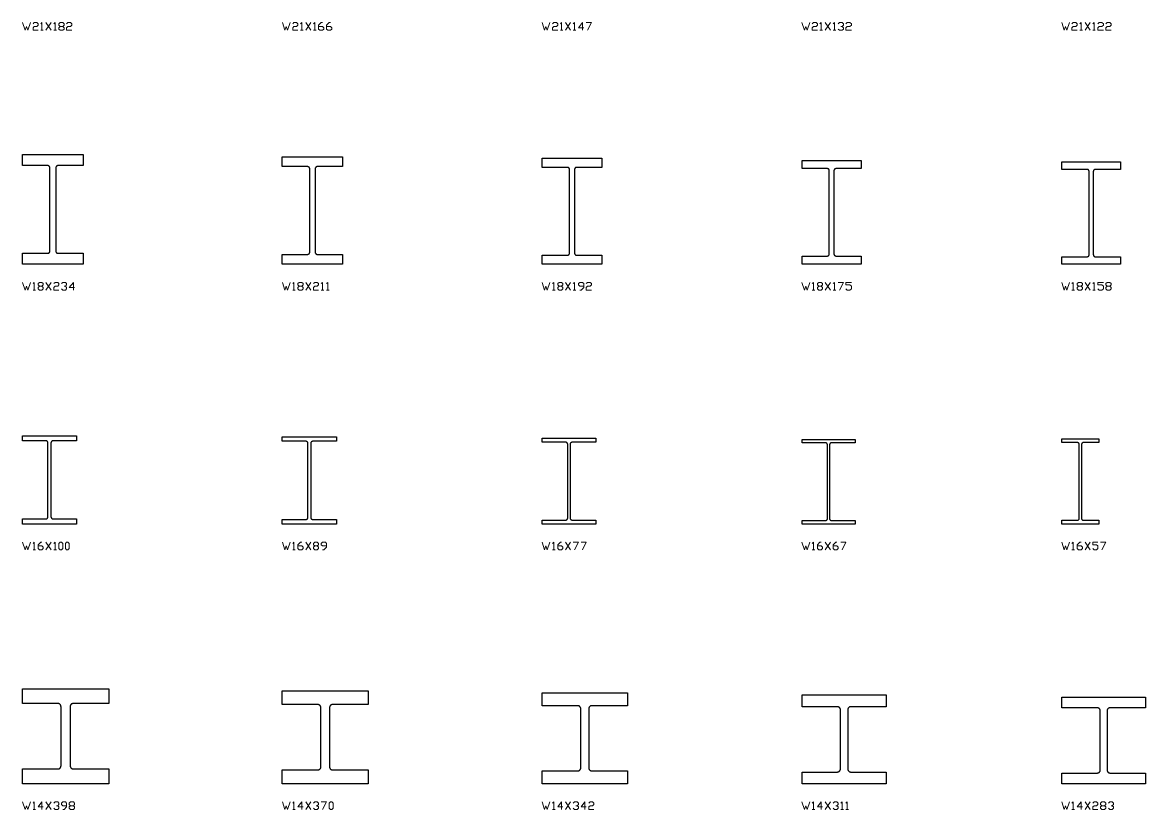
# Model space of a CAD drawing. Header units: inches. Extents: x 0 to 967, y -705 to 45.
# Drawn here: x 500 to 716.1, y -455 to -303.5 of the extents above; entities that cross this region are included whole.
import ezdxf

# ---------------------------------------------------------------- set-up
doc = ezdxf.new("R2010")
doc.units = ezdxf.units.IN
doc.header["$MEASUREMENT"] = 0
doc.layers.add('AISC_STEEL', color=7, linetype='Continuous')

msp = doc.modelspace()

# ---------------------------------------------------------------- linework, layer by layer
at = {"color": 3, "lineweight": 0}
for p, q in [((504.52, -304.95), (505.5, -303.45)), ((504.52, -303.45), (505.5, -304.95)), ((507.26, -304.23), (507.78, -304.23)), ((554.51, -304.95), (555.49, -303.45)), ((554.51, -303.45), (555.49, -304.95)), ((604.49, -304.95), (605.48, -303.45)), ((604.49, -303.45), (605.48, -304.95)), ((654.48, -304.95), (655.46, -303.45)), ((654.48, -303.45), (655.46, -304.95)), ((704.47, -304.95), (705.45, -303.45)), ((704.47, -303.45), (705.45, -304.95)), ((503.54, -304.95), (504.01, -304.95)), ((506.02, -304.95), (506.54, -304.95)), ((553.53, -304.95), (553.99, -304.95)), ((556.01, -304.95), (556.52, -304.95)), ((603.51, -304.95), (603.98, -304.95)), ((605.99, -304.95), (606.51, -304.95)), ((653.45, -304.95), (653.96, -304.95)), ((655.98, -304.95), (656.49, -304.95)), ((703.43, -304.95), (703.95, -304.95)), ((705.96, -304.95), (706.43, -304.95)), ((503.28, -354.22), (503.75, -354.22)), ((504.52, -354.99), (505.5, -353.49)), ((504.52, -353.49), (505.5, -354.99)), ((553.27, -354.22), (553.73, -354.22)), ((554.51, -354.99), (555.49, -353.49)), ((554.51, -353.49), (555.49, -354.99)), ((603.25, -354.22), (603.72, -354.22)), ((604.49, -354.99), (605.48, -353.49)), ((604.49, -353.49), (605.48, -354.99)), ((653.24, -354.22), (653.71, -354.22)), ((654.48, -354.99), (655.46, -353.49)), ((654.48, -353.49), (655.46, -354.99)), ((703.23, -354.22), (703.69, -354.22)), ((704.47, -354.99), (705.45, -353.49)), ((704.47, -353.49), (705.45, -354.99)), ((708.7, -354.22), (709.22, -354.22)), ((502.04, -354.99), (502.51, -354.99)), ((552.03, -354.99), (552.49, -354.99)), ((557.5, -354.99), (558.02, -354.99)), ((558.48, -354.99), (559, -354.99)), ((601.96, -354.99), (602.48, -354.99)), ((605.99, -354.99), (606.51, -354.99)), ((651.95, -354.99), (652.47, -354.99)), ((655.98, -354.99), (656.49, -354.99)), ((701.94, -354.99), (702.45, -354.99)), ((705.96, -354.99), (706.43, -354.99)), ((504.52, -404.98), (505.5, -403.48)), ((504.52, -403.48), (505.5, -404.98)), ((554.51, -404.98), (555.49, -403.48)), ((554.51, -403.48), (555.49, -404.98)), ((604.49, -404.98), (605.48, -403.48)), ((604.49, -403.48), (605.48, -404.98)), ((654.48, -404.98), (655.46, -403.48)), ((654.48, -403.48), (655.46, -404.98)), ((704.47, -404.98), (705.45, -403.48)), ((704.47, -403.48), (705.45, -404.98)), ((502.04, -404.98), (502.51, -404.98)), ((506.02, -404.98), (506.54, -404.98)), ((552.03, -404.98), (552.49, -404.98)), ((556.26, -404.2), (556.73, -404.2)), ((601.96, -404.98), (602.48, -404.98)), ((651.95, -404.98), (652.47, -404.98)), ((701.94, -404.98), (702.45, -404.98)), ((504.52, -454.96), (505.5, -453.46)), ((504.52, -453.46), (505.5, -454.96)), ((554.51, -454.96), (555.49, -453.46)), ((554.51, -453.46), (555.49, -454.96)), ((604.49, -454.96), (605.48, -453.46)), ((604.49, -453.46), (605.48, -454.96)), ((654.48, -454.96), (655.46, -453.46)), ((654.48, -453.46), (655.46, -454.96)), ((704.47, -454.96), (705.45, -453.46)), ((704.47, -453.46), (705.45, -454.96)), ((502.04, -454.96), (502.51, -454.96)), ((509.27, -454.24), (509.79, -454.24)), ((552.03, -454.96), (552.49, -454.96)), ((601.96, -454.96), (602.48, -454.96)), ((651.95, -454.96), (652.47, -454.96)), ((657.48, -454.96), (657.99, -454.96)), ((658.46, -454.96), (658.97, -454.96)), ((701.94, -454.96), (702.45, -454.96)), ((707.72, -454.24), (708.18, -454.24))]:
    msp.add_line(p, q, dxfattribs=at)
for points in [[(500.03, -303.45), (500.55, -304.95), (500.75, -304.23), (501.01, -304.95), (501.53, -303.45)], [(502.04, -303.71), (502.25, -303.45), (502.77, -303.45), (503.02, -303.71), (503.02, -303.97), (502.77, -304.23), (502.25, -304.23), (502.04, -304.49), (502.04, -304.95), (503.02, -304.95)], [(503.54, -303.71), (503.75, -303.45), (503.75, -304.95)], [(506.02, -303.71), (506.28, -303.45), (506.28, -304.95)], [(508.5, -303.71), (508.76, -303.45), (509.27, -303.45), (509.53, -303.71), (509.53, -303.97), (509.27, -304.23), (508.76, -304.23), (508.5, -304.49), (508.5, -304.95), (509.53, -304.95)], [(550.02, -303.45), (550.48, -304.95), (550.74, -304.23), (551, -304.95), (551.51, -303.45)], [(552.03, -303.71), (552.24, -303.45), (552.75, -303.45), (553.01, -303.71), (553.01, -303.97), (552.75, -304.23), (552.24, -304.23), (552.03, -304.49), (552.03, -304.95), (553.01, -304.95)], [(553.53, -303.71), (553.73, -303.45), (553.73, -304.95)], [(556.01, -303.71), (556.26, -303.45), (556.26, -304.95)], [(556.99, -304.23), (557.76, -304.23), (558.02, -304.49), (558.02, -304.75), (557.76, -304.95), (557.24, -304.95), (556.99, -304.75), (556.99, -303.97), (557.5, -303.45), (557.76, -303.45)], [(558.48, -304.23), (559.26, -304.23), (559.52, -304.49), (559.52, -304.75), (559.26, -304.95), (558.74, -304.95), (558.48, -304.75), (558.48, -303.97), (559, -303.45), (559.26, -303.45)], [(600, -303.45), (600.47, -304.95), (600.72, -304.23), (600.98, -304.95), (601.5, -303.45)], [(601.96, -303.71), (602.22, -303.45), (602.74, -303.45), (603, -303.71), (603, -303.97), (602.74, -304.23), (602.22, -304.23), (601.96, -304.49), (601.96, -304.95), (603, -304.95)], [(603.51, -303.71), (603.72, -303.45), (603.72, -304.95)], [(605.99, -303.71), (606.25, -303.45), (606.25, -304.95)], [(608.01, -304.49), (606.97, -304.49), (607.75, -303.45), (607.75, -304.95)], [(608.47, -303.45), (609.5, -303.45), (608.73, -304.95)], [(649.99, -303.45), (650.45, -304.95), (650.71, -304.23), (650.97, -304.95), (651.49, -303.45)], [(651.95, -303.71), (652.21, -303.45), (652.72, -303.45), (652.98, -303.71), (652.98, -303.97), (652.72, -304.23), (652.21, -304.23), (651.95, -304.49), (651.95, -304.95), (652.98, -304.95)], [(653.45, -303.71), (653.71, -303.45), (653.71, -304.95)], [(655.98, -303.71), (656.24, -303.45), (656.24, -304.95)], [(656.96, -303.71), (657.22, -303.45), (657.73, -303.45), (657.99, -303.71), (657.99, -303.97), (657.73, -304.23)], [(657.48, -304.23), (657.73, -304.23), (657.99, -304.49), (657.99, -304.75), (657.73, -304.95), (657.22, -304.95), (656.96, -304.75)], [(658.46, -303.71), (658.71, -303.45), (659.23, -303.45), (659.49, -303.71), (659.49, -303.97), (659.23, -304.23), (658.71, -304.23), (658.46, -304.49), (658.46, -304.95), (659.49, -304.95)], [(699.97, -303.45), (700.44, -304.95), (700.7, -304.23), (700.95, -304.95), (701.47, -303.45)], [(701.94, -303.71), (702.19, -303.45), (702.71, -303.45), (702.97, -303.71), (702.97, -303.97), (702.71, -304.23), (702.19, -304.23), (701.94, -304.49), (701.94, -304.95), (702.97, -304.95)], [(703.43, -303.71), (703.69, -303.45), (703.69, -304.95)], [(705.96, -303.71), (706.22, -303.45), (706.22, -304.95)], [(706.94, -303.71), (707.2, -303.45), (707.72, -303.45), (707.98, -303.71), (707.98, -303.97), (707.72, -304.23), (707.2, -304.23), (706.94, -304.49), (706.94, -304.95), (707.98, -304.95)], [(708.44, -303.71), (708.7, -303.45), (709.22, -303.45), (709.48, -303.71), (709.48, -303.97), (709.22, -304.23), (708.7, -304.23), (708.44, -304.49), (708.44, -304.95), (709.48, -304.95)], [(500.03, -353.49), (500.55, -354.99), (500.75, -354.22), (501.01, -354.99), (501.53, -353.49)], [(502.04, -353.7), (502.25, -353.49), (502.25, -354.99)], [(506.02, -353.7), (506.28, -353.49), (506.79, -353.49), (507, -353.7), (507, -353.96), (506.79, -354.22), (506.28, -354.22), (506.02, -354.47), (506.02, -354.99), (507, -354.99)], [(507.52, -353.7), (507.78, -353.49), (508.29, -353.49), (508.5, -353.7), (508.5, -353.96), (508.29, -354.22)], [(508.03, -354.22), (508.29, -354.22), (508.5, -354.47), (508.5, -354.73), (508.29, -354.99), (507.78, -354.99), (507.52, -354.73)], [(510, -354.47), (509.01, -354.47), (509.79, -353.49), (509.79, -354.99)], [(550.02, -353.49), (550.48, -354.99), (550.74, -354.22), (551, -354.99), (551.51, -353.49)], [(552.03, -353.7), (552.24, -353.49), (552.24, -354.99)], [(556.01, -353.7), (556.26, -353.49), (556.73, -353.49), (556.99, -353.7), (556.99, -353.96), (556.73, -354.22), (556.26, -354.22), (556.01, -354.47), (556.01, -354.99), (556.99, -354.99)], [(557.5, -353.7), (557.76, -353.49), (557.76, -354.99)], [(558.48, -353.7), (558.74, -353.49), (558.74, -354.99)], [(600, -353.49), (600.47, -354.99), (600.72, -354.22), (600.98, -354.99), (601.5, -353.49)], [(601.96, -353.7), (602.22, -353.49), (602.22, -354.99)], [(605.99, -353.7), (606.25, -353.49), (606.25, -354.99)], [(607.23, -354.99), (607.49, -354.99), (608.01, -354.47), (608.01, -353.7), (607.75, -353.49), (607.23, -353.49), (606.97, -353.7), (606.97, -353.96), (607.23, -354.22), (608.01, -354.22)], [(608.47, -353.7), (608.73, -353.49), (609.24, -353.49), (609.5, -353.7), (609.5, -353.96), (609.24, -354.22), (608.73, -354.22), (608.47, -354.47), (608.47, -354.99), (609.5, -354.99)], [(649.99, -353.49), (650.45, -354.99), (650.71, -354.22), (650.97, -354.99), (651.49, -353.49)], [(651.95, -353.7), (652.21, -353.49), (652.21, -354.99)], [(655.98, -353.7), (656.24, -353.49), (656.24, -354.99)], [(656.96, -353.49), (657.99, -353.49), (657.22, -354.99)], [(658.46, -354.73), (658.71, -354.99), (659.23, -354.99), (659.49, -354.73), (659.49, -354.22), (659.23, -353.96), (658.46, -353.96), (658.46, -353.49), (659.49, -353.49)], [(699.97, -353.49), (700.44, -354.99), (700.7, -354.22), (700.95, -354.99), (701.47, -353.49)], [(701.94, -353.7), (702.19, -353.49), (702.19, -354.99)], [(705.96, -353.7), (706.22, -353.49), (706.22, -354.99)], [(706.94, -354.73), (707.2, -354.99), (707.72, -354.99), (707.98, -354.73), (707.98, -354.22), (707.72, -353.96), (706.94, -353.96), (706.94, -353.49), (707.98, -353.49)], [(500.03, -403.48), (500.55, -404.98), (500.75, -404.2), (501.01, -404.98), (501.53, -403.48)], [(502.04, -403.74), (502.25, -403.48), (502.25, -404.98)], [(503.02, -404.2), (503.75, -404.2), (504.01, -404.46), (504.01, -404.72), (503.75, -404.98), (503.28, -404.98), (503.02, -404.72), (503.02, -403.99), (503.54, -403.48), (503.75, -403.48)], [(506.02, -403.74), (506.28, -403.48), (506.28, -404.98)], [(550.02, -403.48), (550.48, -404.98), (550.74, -404.2), (551, -404.98), (551.51, -403.48)], [(552.03, -403.74), (552.24, -403.48), (552.24, -404.98)], [(553.01, -404.2), (553.73, -404.2), (553.99, -404.46), (553.99, -404.72), (553.73, -404.98), (553.27, -404.98), (553.01, -404.72), (553.01, -403.99), (553.53, -403.48), (553.73, -403.48)], [(557.76, -404.98), (558.02, -404.98), (558.48, -404.46), (558.48, -403.74), (558.28, -403.48), (557.76, -403.48), (557.5, -403.74), (557.5, -403.99), (557.76, -404.2), (558.48, -404.2)], [(600, -403.48), (600.47, -404.98), (600.72, -404.2), (600.98, -404.98), (601.5, -403.48)], [(601.96, -403.74), (602.22, -403.48), (602.22, -404.98)], [(603, -404.2), (603.72, -404.2), (603.98, -404.46), (603.98, -404.72), (603.72, -404.98), (603.25, -404.98), (603, -404.72), (603, -403.99), (603.51, -403.48), (603.72, -403.48)], [(605.99, -403.48), (606.97, -403.48), (606.25, -404.98)], [(607.49, -403.48), (608.47, -403.48), (607.75, -404.98)], [(649.99, -403.48), (650.45, -404.98), (650.71, -404.2), (650.97, -404.98), (651.49, -403.48)], [(651.95, -403.74), (652.21, -403.48), (652.21, -404.98)], [(652.98, -404.2), (653.71, -404.2), (653.96, -404.46), (653.96, -404.72), (653.71, -404.98), (653.24, -404.98), (652.98, -404.72), (652.98, -403.99), (653.45, -403.48), (653.71, -403.48)], [(655.98, -404.2), (656.7, -404.2), (656.96, -404.46), (656.96, -404.72), (656.7, -404.98), (656.24, -404.98), (655.98, -404.72), (655.98, -403.99), (656.49, -403.48), (656.7, -403.48)], [(657.48, -403.48), (658.46, -403.48), (657.73, -404.98)], [(699.97, -403.48), (700.44, -404.98), (700.7, -404.2), (700.95, -404.98), (701.47, -403.48)], [(701.94, -403.74), (702.19, -403.48), (702.19, -404.98)], [(702.97, -404.2), (703.69, -404.2), (703.95, -404.46), (703.95, -404.72), (703.69, -404.98), (703.23, -404.98), (702.97, -404.72), (702.97, -403.99), (703.43, -403.48), (703.69, -403.48)], [(705.96, -404.72), (706.22, -404.98), (706.69, -404.98), (706.94, -404.72), (706.94, -404.2), (706.69, -403.99), (705.96, -403.99), (705.96, -403.48), (706.94, -403.48)], [(707.46, -403.48), (708.44, -403.48), (707.72, -404.98)], [(500.03, -453.46), (500.55, -454.96), (500.75, -454.24), (501.01, -454.96), (501.53, -453.46)], [(502.04, -453.72), (502.25, -453.46), (502.25, -454.96)], [(504.01, -454.45), (503.02, -454.45), (503.75, -453.46), (503.75, -454.96)], [(506.02, -453.72), (506.28, -453.46), (506.79, -453.46), (507, -453.72), (507, -453.98), (506.79, -454.24)], [(507.78, -454.96), (508.03, -454.96), (508.5, -454.45), (508.5, -453.72), (508.29, -453.46), (507.78, -453.46), (507.52, -453.72), (507.52, -453.98), (507.78, -454.24), (508.5, -454.24)], [(550.02, -453.46), (550.48, -454.96), (550.74, -454.24), (551, -454.96), (551.51, -453.46)], [(552.03, -453.72), (552.24, -453.46), (552.24, -454.96)], [(553.99, -454.45), (553.01, -454.45), (553.73, -453.46), (553.73, -454.96)], [(556.01, -453.72), (556.26, -453.46), (556.73, -453.46), (556.99, -453.72), (556.99, -453.98), (556.73, -454.24)], [(557.5, -453.46), (558.48, -453.46), (557.76, -454.96)], [(600, -453.46), (600.47, -454.96), (600.72, -454.24), (600.98, -454.96), (601.5, -453.46)], [(601.96, -453.72), (602.22, -453.46), (602.22, -454.96)], [(603.98, -454.45), (603, -454.45), (603.72, -453.46), (603.72, -454.96)], [(605.99, -453.72), (606.25, -453.46), (606.71, -453.46), (606.97, -453.72), (606.97, -453.98), (606.71, -454.24)], [(608.47, -454.45), (607.49, -454.45), (608.21, -453.46), (608.21, -454.96)], [(608.99, -453.72), (609.24, -453.46), (609.71, -453.46), (609.97, -453.72), (609.97, -453.98), (609.71, -454.24), (609.24, -454.24), (608.99, -454.45), (608.99, -454.96), (609.97, -454.96)], [(649.99, -453.46), (650.45, -454.96), (650.71, -454.24), (650.97, -454.96), (651.49, -453.46)], [(651.95, -453.72), (652.21, -453.46), (652.21, -454.96)], [(653.96, -454.45), (652.98, -454.45), (653.71, -453.46), (653.71, -454.96)], [(655.98, -453.72), (656.24, -453.46), (656.7, -453.46), (656.96, -453.72), (656.96, -453.98), (656.7, -454.24)], [(657.48, -453.72), (657.73, -453.46), (657.73, -454.96)], [(658.46, -453.72), (658.71, -453.46), (658.71, -454.96)], [(699.97, -453.46), (700.44, -454.96), (700.7, -454.24), (700.95, -454.96), (701.47, -453.46)], [(701.94, -453.72), (702.19, -453.46), (702.19, -454.96)], [(703.95, -454.45), (702.97, -454.45), (703.69, -453.46), (703.69, -454.96)], [(705.96, -453.72), (706.22, -453.46), (706.69, -453.46), (706.94, -453.72), (706.94, -453.98), (706.69, -454.24), (706.22, -454.24), (705.96, -454.45), (705.96, -454.96), (706.94, -454.96)], [(708.96, -453.72), (709.22, -453.46), (709.68, -453.46), (709.94, -453.72), (709.94, -453.98), (709.68, -454.24)], [(506.54, -454.24), (506.79, -454.24), (507, -454.45), (507, -454.7), (506.79, -454.96), (506.28, -454.96), (506.02, -454.7)], [(556.52, -454.24), (556.73, -454.24), (556.99, -454.45), (556.99, -454.7), (556.73, -454.96), (556.26, -454.96), (556.01, -454.7)], [(606.51, -454.24), (606.71, -454.24), (606.97, -454.45), (606.97, -454.7), (606.71, -454.96), (606.25, -454.96), (605.99, -454.7)], [(656.49, -454.24), (656.7, -454.24), (656.96, -454.45), (656.96, -454.7), (656.7, -454.96), (656.24, -454.96), (655.98, -454.7)], [(709.48, -454.24), (709.68, -454.24), (709.94, -454.45), (709.94, -454.7), (709.68, -454.96), (709.22, -454.96), (708.96, -454.7)]]:
    msp.add_lwpolyline(points, dxfattribs=at)
for points in [[(507.78, -304.23), (508.03, -304.49), (508.03, -304.75), (507.78, -304.95), (507.26, -304.95), (507, -304.75), (507, -304.49), (507.26, -304.23), (507, -303.97), (507, -303.71), (507.26, -303.45), (507.78, -303.45), (508.03, -303.71), (508.03, -303.97)], [(503.75, -354.22), (504.01, -354.47), (504.01, -354.73), (503.75, -354.99), (503.28, -354.99), (503.02, -354.73), (503.02, -354.47), (503.28, -354.22), (503.02, -353.96), (503.02, -353.7), (503.28, -353.49), (503.75, -353.49), (504.01, -353.7), (504.01, -353.96)], [(553.73, -354.22), (553.99, -354.47), (553.99, -354.73), (553.73, -354.99), (553.27, -354.99), (553.01, -354.73), (553.01, -354.47), (553.27, -354.22), (553.01, -353.96), (553.01, -353.7), (553.27, -353.49), (553.73, -353.49), (553.99, -353.7), (553.99, -353.96)], [(603.72, -354.22), (603.98, -354.47), (603.98, -354.73), (603.72, -354.99), (603.25, -354.99), (603, -354.73), (603, -354.47), (603.25, -354.22), (603, -353.96), (603, -353.7), (603.25, -353.49), (603.72, -353.49), (603.98, -353.7), (603.98, -353.96)], [(653.71, -354.22), (653.96, -354.47), (653.96, -354.73), (653.71, -354.99), (653.24, -354.99), (652.98, -354.73), (652.98, -354.47), (653.24, -354.22), (652.98, -353.96), (652.98, -353.7), (653.24, -353.49), (653.71, -353.49), (653.96, -353.7), (653.96, -353.96)], [(703.69, -354.22), (703.95, -354.47), (703.95, -354.73), (703.69, -354.99), (703.23, -354.99), (702.97, -354.73), (702.97, -354.47), (703.23, -354.22), (702.97, -353.96), (702.97, -353.7), (703.23, -353.49), (703.69, -353.49), (703.95, -353.7), (703.95, -353.96)], [(709.22, -354.22), (709.48, -354.47), (709.48, -354.73), (709.22, -354.99), (708.7, -354.99), (708.44, -354.73), (708.44, -354.47), (708.7, -354.22), (708.44, -353.96), (708.44, -353.7), (708.7, -353.49), (709.22, -353.49), (709.48, -353.7), (709.48, -353.96)], [(507.26, -404.98), (507.26, -404.98), (507.52, -404.98), (507.78, -404.72), (507.78, -403.74), (507.52, -403.48), (507.26, -403.48), (507, -403.74), (507, -404.72)], [(508.5, -404.98), (508.5, -404.98), (508.76, -404.98), (509.01, -404.72), (509.01, -403.74), (508.76, -403.48), (508.5, -403.48), (508.29, -403.74), (508.29, -404.72)], [(556.73, -404.2), (556.99, -404.46), (556.99, -404.72), (556.73, -404.98), (556.26, -404.98), (556.01, -404.72), (556.01, -404.46), (556.26, -404.2), (556.01, -403.99), (556.01, -403.74), (556.26, -403.48), (556.73, -403.48), (556.99, -403.74), (556.99, -403.99)], [(509.79, -454.24), (510, -454.45), (510, -454.7), (509.79, -454.96), (509.27, -454.96), (509.01, -454.7), (509.01, -454.45), (509.27, -454.24), (509.01, -453.98), (509.01, -453.72), (509.27, -453.46), (509.79, -453.46), (510, -453.72), (510, -453.98)], [(559.26, -454.96), (559.26, -454.96), (559.52, -454.96), (559.78, -454.7), (559.78, -453.72), (559.52, -453.46), (559.26, -453.46), (559, -453.72), (559, -454.7)], [(708.18, -454.24), (708.44, -454.45), (708.44, -454.7), (708.18, -454.96), (707.72, -454.96), (707.46, -454.7), (707.46, -454.45), (707.72, -454.24), (707.46, -453.98), (707.46, -453.72), (707.72, -453.46), (708.18, -453.46), (708.44, -453.72), (708.44, -453.98)]]:
    msp.add_lwpolyline(points, close=True, dxfattribs=at)
at = {"layer": 'AISC_STEEL'}
for points in [[(511.7, -328.9), (511.7, -331.01), (506.83, -331.01), (506.8, -331.01), (506.77, -331.01), (506.74, -331.02), (506.71, -331.03), (506.68, -331.04), (506.66, -331.05), (506.63, -331.06), (506.6, -331.08), (506.58, -331.1), (506.56, -331.12), (506.54, -331.14), (506.52, -331.16), (506.5, -331.18), (506.48, -331.21), (506.47, -331.24), (506.46, -331.26), (506.45, -331.29), (506.44, -331.32), (506.43, -331.35), (506.43, -331.38), (506.43, -331.41), (506.43, -347.49), (506.43, -347.52), (506.43, -347.55), (506.44, -347.58), (506.45, -347.61), (506.46, -347.64), (506.47, -347.66), (506.48, -347.69), (506.5, -347.72), (506.52, -347.74), (506.54, -347.76), (506.56, -347.78), (506.58, -347.8), (506.6, -347.82), (506.63, -347.84), (506.66, -347.85), (506.68, -347.86), (506.71, -347.87), (506.74, -347.88), (506.77, -347.89), (506.8, -347.89), (506.83, -347.89), (511.7, -347.89), (511.7, -350), (505.85, -350), (500, -350), (500, -347.89), (504.87, -347.89), (504.9, -347.89), (504.93, -347.89), (504.96, -347.88), (504.99, -347.87), (505.02, -347.86), (505.04, -347.85), (505.07, -347.84), (505.1, -347.82), (505.12, -347.8), (505.14, -347.78), (505.16, -347.76), (505.18, -347.74), (505.2, -347.72), (505.22, -347.69), (505.23, -347.66), (505.24, -347.64), (505.25, -347.61), (505.26, -347.58), (505.27, -347.55), (505.27, -347.52), (505.27, -347.49), (505.27, -331.41), (505.27, -331.38), (505.27, -331.35), (505.26, -331.32), (505.25, -331.29), (505.24, -331.26), (505.23, -331.24), (505.22, -331.21), (505.2, -331.18), (505.18, -331.16), (505.16, -331.14), (505.14, -331.12), (505.12, -331.1), (505.1, -331.08), (505.07, -331.06), (505.04, -331.05), (505.02, -331.04), (504.99, -331.03), (504.96, -331.02), (504.93, -331.01), (504.9, -331.01), (504.87, -331.01), (500, -331.01), (500, -328.9), (505.85, -328.9)], [(561.6, -329.3), (561.6, -331.21), (556.73, -331.21), (556.7, -331.21), (556.67, -331.21), (556.64, -331.22), (556.61, -331.23), (556.58, -331.24), (556.56, -331.25), (556.53, -331.26), (556.5, -331.28), (556.48, -331.3), (556.46, -331.32), (556.44, -331.34), (556.42, -331.36), (556.4, -331.38), (556.38, -331.41), (556.37, -331.44), (556.36, -331.46), (556.35, -331.49), (556.34, -331.52), (556.33, -331.55), (556.33, -331.58), (556.33, -331.61), (556.33, -347.69), (556.33, -347.72), (556.33, -347.75), (556.34, -347.78), (556.35, -347.81), (556.36, -347.84), (556.37, -347.86), (556.38, -347.89), (556.4, -347.92), (556.42, -347.94), (556.44, -347.96), (556.46, -347.98), (556.48, -348), (556.5, -348.02), (556.53, -348.04), (556.56, -348.05), (556.58, -348.06), (556.61, -348.07), (556.64, -348.08), (556.67, -348.09), (556.7, -348.09), (556.73, -348.09), (561.6, -348.09), (561.6, -350), (555.8, -350), (550, -350), (550, -348.09), (554.87, -348.09), (554.9, -348.09), (554.93, -348.09), (554.96, -348.08), (554.99, -348.07), (555.02, -348.06), (555.04, -348.05), (555.07, -348.04), (555.1, -348.02), (555.12, -348), (555.14, -347.98), (555.16, -347.96), (555.18, -347.94), (555.2, -347.92), (555.22, -347.89), (555.23, -347.86), (555.24, -347.84), (555.25, -347.81), (555.26, -347.78), (555.27, -347.75), (555.27, -347.72), (555.27, -347.69), (555.27, -331.61), (555.27, -331.58), (555.27, -331.55), (555.26, -331.52), (555.25, -331.49), (555.24, -331.46), (555.23, -331.44), (555.22, -331.41), (555.2, -331.38), (555.18, -331.36), (555.16, -331.34), (555.14, -331.32), (555.12, -331.3), (555.1, -331.28), (555.07, -331.26), (555.04, -331.25), (555.02, -331.24), (554.99, -331.23), (554.96, -331.22), (554.93, -331.21), (554.9, -331.21), (554.87, -331.21), (550, -331.21), (550, -329.3), (555.8, -329.3)], [(611.5, -329.6), (611.5, -331.35), (606.63, -331.35), (606.6, -331.35), (606.57, -331.35), (606.54, -331.36), (606.51, -331.37), (606.48, -331.38), (606.46, -331.39), (606.43, -331.4), (606.4, -331.42), (606.38, -331.44), (606.36, -331.46), (606.34, -331.48), (606.32, -331.5), (606.3, -331.52), (606.28, -331.55), (606.27, -331.58), (606.26, -331.6), (606.25, -331.63), (606.24, -331.66), (606.23, -331.69), (606.23, -331.72), (606.23, -331.75), (606.23, -347.85), (606.23, -347.88), (606.23, -347.91), (606.24, -347.94), (606.25, -347.97), (606.26, -348), (606.27, -348.02), (606.28, -348.05), (606.3, -348.08), (606.32, -348.1), (606.34, -348.12), (606.36, -348.14), (606.38, -348.16), (606.4, -348.18), (606.43, -348.2), (606.46, -348.21), (606.48, -348.22), (606.51, -348.23), (606.54, -348.24), (606.57, -348.25), (606.6, -348.25), (606.63, -348.25), (611.5, -348.25), (611.5, -350), (605.75, -350), (600, -350), (600, -348.25), (604.87, -348.25), (604.9, -348.25), (604.93, -348.25), (604.96, -348.24), (604.99, -348.23), (605.02, -348.22), (605.04, -348.21), (605.07, -348.2), (605.1, -348.18), (605.12, -348.16), (605.14, -348.14), (605.16, -348.12), (605.18, -348.1), (605.2, -348.08), (605.22, -348.05), (605.23, -348.02), (605.24, -348), (605.25, -347.97), (605.26, -347.94), (605.27, -347.91), (605.27, -347.88), (605.27, -347.85), (605.27, -331.75), (605.27, -331.72), (605.27, -331.69), (605.26, -331.66), (605.25, -331.63), (605.24, -331.6), (605.23, -331.58), (605.22, -331.55), (605.2, -331.52), (605.18, -331.5), (605.16, -331.48), (605.14, -331.46), (605.12, -331.44), (605.1, -331.42), (605.07, -331.4), (605.04, -331.39), (605.02, -331.38), (604.99, -331.37), (604.96, -331.36), (604.93, -331.35), (604.9, -331.35), (604.87, -331.35), (600, -331.35), (600, -329.6), (605.75, -329.6)], [(661.4, -330), (661.4, -331.59), (656.54, -331.59), (656.52, -331.59), (656.49, -331.59), (656.46, -331.6), (656.43, -331.61), (656.4, -331.62), (656.37, -331.63), (656.35, -331.64), (656.32, -331.66), (656.3, -331.68), (656.27, -331.7), (656.25, -331.72), (656.23, -331.74), (656.21, -331.76), (656.2, -331.79), (656.18, -331.82), (656.17, -331.84), (656.16, -331.87), (656.16, -331.9), (656.15, -331.93), (656.15, -331.96), (656.14, -331.99), (656.14, -348.01), (656.15, -348.04), (656.15, -348.07), (656.16, -348.1), (656.16, -348.13), (656.17, -348.16), (656.18, -348.18), (656.2, -348.21), (656.21, -348.24), (656.23, -348.26), (656.25, -348.28), (656.27, -348.3), (656.3, -348.32), (656.32, -348.34), (656.35, -348.36), (656.37, -348.37), (656.4, -348.38), (656.43, -348.39), (656.46, -348.4), (656.49, -348.41), (656.52, -348.41), (656.54, -348.41), (661.4, -348.41), (661.4, -350), (655.7, -350), (650, -350), (650, -348.41), (654.86, -348.41), (654.88, -348.41), (654.91, -348.41), (654.94, -348.4), (654.97, -348.39), (655, -348.38), (655.03, -348.37), (655.05, -348.36), (655.08, -348.34), (655.1, -348.32), (655.13, -348.3), (655.15, -348.28), (655.17, -348.26), (655.19, -348.24), (655.2, -348.21), (655.22, -348.18), (655.23, -348.16), (655.24, -348.13), (655.24, -348.1), (655.25, -348.07), (655.25, -348.04), (655.25, -348.01), (655.25, -331.99), (655.25, -331.96), (655.25, -331.93), (655.24, -331.9), (655.24, -331.87), (655.23, -331.84), (655.22, -331.82), (655.2, -331.79), (655.19, -331.76), (655.17, -331.74), (655.15, -331.72), (655.13, -331.7), (655.1, -331.68), (655.08, -331.66), (655.05, -331.64), (655.03, -331.63), (655, -331.62), (654.97, -331.61), (654.94, -331.6), (654.91, -331.59), (654.88, -331.59), (654.86, -331.59), (650, -331.59), (650, -330), (655.7, -330)], [(711.3, -330.3), (711.3, -331.74), (706.46, -331.74), (706.43, -331.74), (706.4, -331.74), (706.37, -331.75), (706.34, -331.76), (706.31, -331.77), (706.28, -331.78), (706.25, -331.79), (706.23, -331.81), (706.21, -331.83), (706.18, -331.85), (706.16, -331.87), (706.14, -331.89), (706.12, -331.91), (706.11, -331.94), (706.09, -331.97), (706.08, -331.99), (706.07, -332.02), (706.07, -332.05), (706.06, -332.08), (706.06, -332.11), (706.05, -332.14), (706.05, -348.16), (706.06, -348.19), (706.06, -348.22), (706.07, -348.25), (706.07, -348.28), (706.08, -348.31), (706.09, -348.33), (706.11, -348.36), (706.12, -348.39), (706.14, -348.41), (706.16, -348.43), (706.18, -348.45), (706.21, -348.47), (706.23, -348.49), (706.25, -348.51), (706.28, -348.52), (706.31, -348.53), (706.34, -348.54), (706.37, -348.55), (706.4, -348.56), (706.43, -348.56), (706.46, -348.56), (711.3, -348.56), (711.3, -350), (705.65, -350), (700, -350), (700, -348.56), (704.85, -348.56), (704.87, -348.56), (704.9, -348.56), (704.93, -348.55), (704.96, -348.54), (704.99, -348.53), (705.02, -348.52), (705.04, -348.51), (705.07, -348.49), (705.09, -348.47), (705.12, -348.45), (705.14, -348.43), (705.16, -348.41), (705.18, -348.39), (705.19, -348.36), (705.21, -348.33), (705.22, -348.31), (705.23, -348.28), (705.23, -348.25), (705.24, -348.22), (705.24, -348.19), (705.25, -348.16), (705.25, -332.14), (705.24, -332.11), (705.24, -332.08), (705.23, -332.05), (705.23, -332.02), (705.22, -331.99), (705.21, -331.97), (705.19, -331.94), (705.18, -331.91), (705.16, -331.89), (705.14, -331.87), (705.12, -331.85), (705.09, -331.83), (705.07, -331.81), (705.04, -331.79), (705.02, -331.78), (704.99, -331.77), (704.96, -331.76), (704.93, -331.75), (704.9, -331.74), (704.87, -331.74), (704.85, -331.74), (700, -331.74), (700, -330.3), (705.65, -330.3)], [(510.4, -383), (510.4, -383.99), (505.9, -383.99), (505.87, -383.99), (505.84, -383.99), (505.81, -383.99), (505.78, -384), (505.76, -384.01), (505.73, -384.02), (505.7, -384.03), (505.68, -384.05), (505.65, -384.07), (505.63, -384.08), (505.61, -384.1), (505.59, -384.12), (505.57, -384.15), (505.56, -384.17), (505.54, -384.2), (505.53, -384.22), (505.52, -384.25), (505.51, -384.28), (505.5, -384.3), (505.5, -384.33), (505.49, -384.36), (505.49, -384.39), (505.49, -398.61), (505.49, -398.64), (505.5, -398.67), (505.5, -398.7), (505.51, -398.72), (505.52, -398.75), (505.53, -398.78), (505.54, -398.8), (505.56, -398.83), (505.57, -398.85), (505.59, -398.88), (505.61, -398.9), (505.63, -398.92), (505.65, -398.93), (505.68, -398.95), (505.7, -398.97), (505.73, -398.98), (505.76, -398.99), (505.78, -399), (505.81, -399.01), (505.84, -399.01), (505.87, -399.01), (505.9, -399.01), (510.4, -399.01), (510.4, -400), (505.2, -400), (500, -400), (500, -399.01), (504.5, -399.01), (504.53, -399.01), (504.56, -399.01), (504.59, -399.01), (504.62, -399), (504.64, -398.99), (504.67, -398.98), (504.7, -398.97), (504.72, -398.95), (504.75, -398.93), (504.77, -398.92), (504.79, -398.9), (504.81, -398.88), (504.83, -398.85), (504.84, -398.83), (504.86, -398.8), (504.87, -398.78), (504.88, -398.75), (504.89, -398.72), (504.9, -398.7), (504.9, -398.67), (504.91, -398.64), (504.91, -398.61), (504.91, -384.39), (504.91, -384.36), (504.9, -384.33), (504.9, -384.3), (504.89, -384.28), (504.88, -384.25), (504.87, -384.22), (504.86, -384.2), (504.84, -384.17), (504.83, -384.15), (504.81, -384.12), (504.79, -384.1), (504.77, -384.08), (504.75, -384.07), (504.72, -384.05), (504.7, -384.03), (504.67, -384.02), (504.64, -384.01), (504.62, -384), (504.59, -383.99), (504.56, -383.99), (504.53, -383.99), (504.5, -383.99), (500, -383.99), (500, -383), (505.2, -383)], [(560.4, -383.2), (560.4, -384.07), (555.87, -384.07), (555.84, -384.08), (555.81, -384.08), (555.78, -384.08), (555.75, -384.09), (555.73, -384.1), (555.7, -384.11), (555.67, -384.12), (555.65, -384.14), (555.62, -384.16), (555.6, -384.17), (555.58, -384.19), (555.56, -384.21), (555.54, -384.24), (555.53, -384.26), (555.51, -384.29), (555.5, -384.31), (555.49, -384.34), (555.48, -384.37), (555.47, -384.39), (555.47, -384.42), (555.46, -384.45), (555.46, -384.48), (555.46, -398.72), (555.46, -398.75), (555.47, -398.78), (555.47, -398.81), (555.48, -398.83), (555.49, -398.86), (555.5, -398.89), (555.51, -398.91), (555.53, -398.94), (555.54, -398.96), (555.56, -398.99), (555.58, -399.01), (555.6, -399.03), (555.62, -399.04), (555.65, -399.06), (555.67, -399.08), (555.7, -399.09), (555.73, -399.1), (555.75, -399.11), (555.78, -399.12), (555.81, -399.12), (555.84, -399.12), (555.87, -399.12), (560.4, -399.12), (560.4, -400), (555.2, -400), (550, -400), (550, -399.12), (554.53, -399.12), (554.56, -399.12), (554.59, -399.12), (554.62, -399.12), (554.65, -399.11), (554.67, -399.1), (554.7, -399.09), (554.73, -399.08), (554.75, -399.06), (554.78, -399.04), (554.8, -399.03), (554.82, -399.01), (554.84, -398.99), (554.86, -398.96), (554.87, -398.94), (554.89, -398.91), (554.9, -398.89), (554.91, -398.86), (554.92, -398.83), (554.93, -398.81), (554.93, -398.78), (554.94, -398.75), (554.94, -398.72), (554.94, -384.48), (554.94, -384.45), (554.93, -384.42), (554.93, -384.39), (554.92, -384.37), (554.91, -384.34), (554.9, -384.31), (554.89, -384.29), (554.87, -384.26), (554.86, -384.24), (554.84, -384.21), (554.82, -384.19), (554.8, -384.17), (554.78, -384.16), (554.75, -384.14), (554.73, -384.12), (554.7, -384.11), (554.67, -384.1), (554.65, -384.09), (554.62, -384.08), (554.59, -384.08), (554.56, -384.08), (554.53, -384.07), (550, -384.07), (550, -383.2), (555.2, -383.2)], [(610.3, -383.5), (610.3, -384.26), (605.78, -384.26), (605.75, -384.26), (605.72, -384.26), (605.69, -384.27), (605.66, -384.28), (605.63, -384.29), (605.6, -384.3), (605.58, -384.31), (605.55, -384.33), (605.53, -384.35), (605.51, -384.37), (605.48, -384.39), (605.46, -384.41), (605.45, -384.43), (605.43, -384.46), (605.42, -384.49), (605.41, -384.51), (605.4, -384.54), (605.39, -384.57), (605.38, -384.6), (605.38, -384.63), (605.38, -384.66), (605.38, -398.84), (605.38, -398.87), (605.38, -398.9), (605.39, -398.93), (605.4, -398.96), (605.41, -398.99), (605.42, -399.01), (605.43, -399.04), (605.45, -399.07), (605.46, -399.09), (605.48, -399.11), (605.51, -399.13), (605.53, -399.15), (605.55, -399.17), (605.58, -399.19), (605.6, -399.2), (605.63, -399.21), (605.66, -399.22), (605.69, -399.23), (605.72, -399.24), (605.75, -399.24), (605.78, -399.24), (610.3, -399.24), (610.3, -400), (605.15, -400), (600, -400), (600, -399.24), (604.52, -399.24), (604.55, -399.24), (604.58, -399.24), (604.61, -399.23), (604.64, -399.22), (604.67, -399.21), (604.7, -399.2), (604.72, -399.19), (604.75, -399.17), (604.77, -399.15), (604.79, -399.13), (604.82, -399.11), (604.84, -399.09), (604.85, -399.07), (604.87, -399.04), (604.88, -399.01), (604.89, -398.99), (604.9, -398.96), (604.91, -398.93), (604.92, -398.9), (604.92, -398.87), (604.92, -398.84), (604.92, -384.66), (604.92, -384.63), (604.92, -384.6), (604.91, -384.57), (604.9, -384.54), (604.89, -384.51), (604.88, -384.49), (604.87, -384.46), (604.85, -384.43), (604.84, -384.41), (604.82, -384.39), (604.79, -384.37), (604.77, -384.35), (604.75, -384.33), (604.72, -384.31), (604.7, -384.3), (604.67, -384.29), (604.64, -384.28), (604.61, -384.27), (604.58, -384.26), (604.55, -384.26), (604.52, -384.26), (600, -384.26), (600, -383.5), (605.15, -383.5)], [(660.2, -383.7), (660.2, -384.37), (655.7, -384.37), (655.67, -384.37), (655.64, -384.37), (655.62, -384.37), (655.59, -384.38), (655.56, -384.39), (655.53, -384.4), (655.51, -384.41), (655.48, -384.43), (655.46, -384.45), (655.44, -384.46), (655.42, -384.48), (655.4, -384.5), (655.38, -384.53), (655.36, -384.55), (655.35, -384.58), (655.33, -384.6), (655.32, -384.63), (655.31, -384.66), (655.31, -384.68), (655.3, -384.71), (655.3, -384.74), (655.3, -384.77), (655.3, -398.93), (655.3, -398.96), (655.3, -398.99), (655.31, -399.02), (655.31, -399.04), (655.32, -399.07), (655.33, -399.1), (655.35, -399.12), (655.36, -399.15), (655.38, -399.17), (655.4, -399.2), (655.42, -399.22), (655.44, -399.24), (655.46, -399.25), (655.48, -399.27), (655.51, -399.29), (655.53, -399.3), (655.56, -399.31), (655.59, -399.32), (655.62, -399.33), (655.64, -399.33), (655.67, -399.33), (655.7, -399.33), (660.2, -399.33), (660.2, -400), (655.1, -400), (650, -400), (650, -399.33), (654.5, -399.33), (654.53, -399.33), (654.56, -399.33), (654.58, -399.33), (654.61, -399.32), (654.64, -399.31), (654.67, -399.3), (654.69, -399.29), (654.72, -399.27), (654.74, -399.25), (654.76, -399.24), (654.78, -399.22), (654.8, -399.2), (654.82, -399.17), (654.84, -399.15), (654.85, -399.12), (654.87, -399.1), (654.88, -399.07), (654.89, -399.04), (654.89, -399.02), (654.9, -398.99), (654.9, -398.96), (654.9, -398.93), (654.9, -384.77), (654.9, -384.74), (654.9, -384.71), (654.89, -384.68), (654.89, -384.66), (654.88, -384.63), (654.87, -384.6), (654.85, -384.58), (654.84, -384.55), (654.82, -384.53), (654.8, -384.5), (654.78, -384.48), (654.76, -384.46), (654.74, -384.45), (654.72, -384.43), (654.69, -384.41), (654.67, -384.4), (654.64, -384.39), (654.61, -384.38), (654.58, -384.37), (654.56, -384.37), (654.53, -384.37), (654.5, -384.37), (650, -384.37), (650, -383.7), (655.1, -383.7)], [(707.12, -383.6), (707.12, -384.31), (704.18, -384.31), (704.15, -384.32), (704.12, -384.32), (704.09, -384.32), (704.07, -384.33), (704.04, -384.34), (704.01, -384.35), (703.99, -384.36), (703.96, -384.38), (703.94, -384.4), (703.91, -384.41), (703.89, -384.43), (703.87, -384.45), (703.86, -384.48), (703.84, -384.5), (703.82, -384.53), (703.81, -384.55), (703.8, -384.58), (703.79, -384.61), (703.78, -384.63), (703.78, -384.66), (703.78, -384.69), (703.77, -384.72), (703.77, -398.88), (703.78, -398.91), (703.78, -398.94), (703.78, -398.97), (703.79, -398.99), (703.8, -399.02), (703.81, -399.05), (703.82, -399.07), (703.84, -399.1), (703.86, -399.12), (703.87, -399.15), (703.89, -399.17), (703.91, -399.19), (703.94, -399.2), (703.96, -399.22), (703.99, -399.24), (704.01, -399.25), (704.04, -399.26), (704.07, -399.27), (704.09, -399.28), (704.12, -399.28), (704.15, -399.28), (704.18, -399.29), (707.12, -399.29), (707.12, -400), (703.56, -400), (700, -400), (700, -399.29), (702.94, -399.29), (702.97, -399.28), (703, -399.28), (703.03, -399.28), (703.05, -399.27), (703.08, -399.26), (703.11, -399.25), (703.13, -399.24), (703.16, -399.22), (703.18, -399.2), (703.21, -399.19), (703.23, -399.17), (703.25, -399.15), (703.26, -399.12), (703.28, -399.1), (703.3, -399.07), (703.31, -399.05), (703.32, -399.02), (703.33, -398.99), (703.34, -398.97), (703.34, -398.94), (703.34, -398.91), (703.35, -398.88), (703.35, -384.72), (703.34, -384.69), (703.34, -384.66), (703.34, -384.63), (703.33, -384.61), (703.32, -384.58), (703.31, -384.55), (703.3, -384.53), (703.28, -384.5), (703.26, -384.48), (703.25, -384.45), (703.23, -384.43), (703.21, -384.41), (703.18, -384.4), (703.16, -384.38), (703.13, -384.36), (703.11, -384.35), (703.08, -384.34), (703.05, -384.33), (703.03, -384.32), (703, -384.32), (702.97, -384.32), (702.94, -384.31), (700, -384.31), (700, -383.6), (703.56, -383.6)], [(516.6, -431.7), (516.6, -434.55), (509.77, -434.55), (509.75, -434.55), (509.72, -434.55), (509.69, -434.56), (509.66, -434.56), (509.63, -434.57), (509.6, -434.58), (509.57, -434.59), (509.54, -434.6), (509.52, -434.61), (509.49, -434.62), (509.46, -434.64), (509.44, -434.66), (509.41, -434.67), (509.39, -434.69), (509.37, -434.71), (509.35, -434.73), (509.33, -434.76), (509.31, -434.78), (509.29, -434.8), (509.27, -434.83), (509.26, -434.85), (509.25, -434.88), (509.23, -434.91), (509.22, -434.94), (509.21, -434.96), (509.2, -434.99), (509.2, -435.02), (509.19, -435.05), (509.19, -435.08), (509.19, -435.11), (509.19, -435.14), (509.19, -446.56), (509.19, -446.59), (509.19, -446.62), (509.19, -446.65), (509.2, -446.68), (509.2, -446.71), (509.21, -446.74), (509.22, -446.76), (509.23, -446.79), (509.25, -446.82), (509.26, -446.85), (509.27, -446.87), (509.29, -446.9), (509.31, -446.92), (509.33, -446.94), (509.35, -446.97), (509.37, -446.99), (509.39, -447.01), (509.41, -447.03), (509.44, -447.04), (509.46, -447.06), (509.49, -447.08), (509.52, -447.09), (509.54, -447.1), (509.57, -447.11), (509.6, -447.12), (509.63, -447.13), (509.66, -447.14), (509.69, -447.14), (509.72, -447.15), (509.75, -447.15), (509.77, -447.15), (516.6, -447.15), (516.6, -450), (508.3, -450), (500, -450), (500, -447.15), (506.82, -447.15), (506.85, -447.15), (506.88, -447.15), (506.91, -447.14), (506.94, -447.14), (506.97, -447.13), (507, -447.12), (507.03, -447.11), (507.06, -447.1), (507.08, -447.09), (507.11, -447.08), (507.14, -447.06), (507.16, -447.04), (507.19, -447.03), (507.21, -447.01), (507.23, -446.99), (507.25, -446.97), (507.27, -446.94), (507.29, -446.92), (507.31, -446.9), (507.33, -446.87), (507.34, -446.85), (507.35, -446.82), (507.37, -446.79), (507.38, -446.76), (507.39, -446.74), (507.4, -446.71), (507.4, -446.68), (507.41, -446.65), (507.41, -446.62), (507.41, -446.59), (507.42, -446.56), (507.42, -435.14), (507.41, -435.11), (507.41, -435.08), (507.41, -435.05), (507.4, -435.02), (507.4, -434.99), (507.39, -434.96), (507.38, -434.94), (507.37, -434.91), (507.35, -434.88), (507.34, -434.85), (507.33, -434.83), (507.31, -434.8), (507.29, -434.78), (507.27, -434.76), (507.25, -434.73), (507.23, -434.71), (507.21, -434.69), (507.19, -434.67), (507.16, -434.66), (507.14, -434.64), (507.11, -434.62), (507.08, -434.61), (507.06, -434.6), (507.03, -434.59), (507, -434.58), (506.97, -434.57), (506.94, -434.56), (506.91, -434.56), (506.88, -434.55), (506.85, -434.55), (506.82, -434.55), (500, -434.55), (500, -431.7), (508.3, -431.7)], [(566.5, -432.1), (566.5, -434.76), (559.68, -434.76), (559.65, -434.76), (559.62, -434.76), (559.59, -434.77), (559.56, -434.77), (559.53, -434.78), (559.51, -434.79), (559.48, -434.8), (559.45, -434.81), (559.42, -434.82), (559.4, -434.83), (559.37, -434.85), (559.35, -434.86), (559.32, -434.88), (559.3, -434.9), (559.28, -434.92), (559.26, -434.94), (559.24, -434.96), (559.22, -434.98), (559.2, -435), (559.18, -435.03), (559.17, -435.05), (559.15, -435.08), (559.14, -435.1), (559.13, -435.13), (559.12, -435.16), (559.11, -435.19), (559.1, -435.21), (559.09, -435.24), (559.09, -435.27), (559.08, -435.3), (559.08, -435.33), (559.08, -435.36), (559.08, -446.74), (559.08, -446.77), (559.08, -446.8), (559.09, -446.83), (559.09, -446.86), (559.1, -446.89), (559.11, -446.91), (559.12, -446.94), (559.13, -446.97), (559.14, -447), (559.15, -447.02), (559.17, -447.05), (559.18, -447.07), (559.2, -447.1), (559.22, -447.12), (559.24, -447.14), (559.26, -447.16), (559.28, -447.18), (559.3, -447.2), (559.32, -447.22), (559.35, -447.24), (559.37, -447.25), (559.4, -447.27), (559.42, -447.28), (559.45, -447.29), (559.48, -447.3), (559.51, -447.31), (559.53, -447.32), (559.56, -447.33), (559.59, -447.33), (559.62, -447.34), (559.65, -447.34), (559.68, -447.34), (566.5, -447.34), (566.5, -450), (558.25, -450), (550, -450), (550, -447.34), (556.82, -447.34), (556.85, -447.34), (556.88, -447.34), (556.91, -447.33), (556.94, -447.33), (556.97, -447.32), (556.99, -447.31), (557.02, -447.3), (557.05, -447.29), (557.08, -447.28), (557.1, -447.27), (557.13, -447.25), (557.15, -447.24), (557.18, -447.22), (557.2, -447.2), (557.22, -447.18), (557.24, -447.16), (557.26, -447.14), (557.28, -447.12), (557.3, -447.1), (557.32, -447.07), (557.33, -447.05), (557.35, -447.02), (557.36, -447), (557.37, -446.97), (557.38, -446.94), (557.39, -446.91), (557.4, -446.89), (557.41, -446.86), (557.41, -446.83), (557.42, -446.8), (557.42, -446.77), (557.42, -446.74), (557.42, -435.36), (557.42, -435.33), (557.42, -435.3), (557.41, -435.27), (557.41, -435.24), (557.4, -435.21), (557.39, -435.19), (557.38, -435.16), (557.37, -435.13), (557.36, -435.1), (557.35, -435.08), (557.33, -435.05), (557.32, -435.03), (557.3, -435), (557.28, -434.98), (557.26, -434.96), (557.24, -434.94), (557.22, -434.92), (557.2, -434.9), (557.18, -434.88), (557.15, -434.86), (557.13, -434.85), (557.1, -434.83), (557.08, -434.82), (557.05, -434.81), (557.02, -434.8), (556.99, -434.79), (556.97, -434.78), (556.94, -434.77), (556.91, -434.77), (556.88, -434.76), (556.85, -434.76), (556.82, -434.76), (550, -434.76), (550, -432.1), (558.25, -432.1)], [(616.4, -432.5), (616.4, -434.97), (609.57, -434.97), (609.54, -434.97), (609.51, -434.97), (609.48, -434.98), (609.45, -434.98), (609.42, -434.99), (609.4, -435), (609.37, -435.01), (609.34, -435.02), (609.31, -435.03), (609.29, -435.04), (609.26, -435.06), (609.24, -435.07), (609.21, -435.09), (609.19, -435.11), (609.17, -435.13), (609.15, -435.15), (609.13, -435.17), (609.11, -435.19), (609.09, -435.21), (609.07, -435.24), (609.06, -435.26), (609.04, -435.29), (609.03, -435.31), (609.02, -435.34), (609.01, -435.37), (609, -435.4), (608.99, -435.42), (608.98, -435.45), (608.98, -435.48), (608.97, -435.51), (608.97, -435.54), (608.97, -435.57), (608.97, -446.93), (608.97, -446.96), (608.97, -446.99), (608.98, -447.02), (608.98, -447.05), (608.99, -447.08), (609, -447.1), (609.01, -447.13), (609.02, -447.16), (609.03, -447.19), (609.04, -447.21), (609.06, -447.24), (609.07, -447.26), (609.09, -447.29), (609.11, -447.31), (609.13, -447.33), (609.15, -447.35), (609.17, -447.37), (609.19, -447.39), (609.21, -447.41), (609.24, -447.43), (609.26, -447.44), (609.29, -447.46), (609.31, -447.47), (609.34, -447.48), (609.37, -447.49), (609.4, -447.5), (609.42, -447.51), (609.45, -447.52), (609.48, -447.52), (609.51, -447.53), (609.54, -447.53), (609.57, -447.53), (616.4, -447.53), (616.4, -450), (608.2, -450), (600, -450), (600, -447.53), (606.83, -447.53), (606.86, -447.53), (606.89, -447.53), (606.92, -447.52), (606.95, -447.52), (606.98, -447.51), (607, -447.5), (607.03, -447.49), (607.06, -447.48), (607.09, -447.47), (607.11, -447.46), (607.14, -447.44), (607.16, -447.43), (607.19, -447.41), (607.21, -447.39), (607.23, -447.37), (607.25, -447.35), (607.27, -447.33), (607.29, -447.31), (607.31, -447.29), (607.33, -447.26), (607.34, -447.24), (607.36, -447.21), (607.37, -447.19), (607.38, -447.16), (607.39, -447.13), (607.4, -447.1), (607.41, -447.08), (607.42, -447.05), (607.42, -447.02), (607.43, -446.99), (607.43, -446.96), (607.43, -446.93), (607.43, -435.57), (607.43, -435.54), (607.43, -435.51), (607.42, -435.48), (607.42, -435.45), (607.41, -435.42), (607.4, -435.4), (607.39, -435.37), (607.38, -435.34), (607.37, -435.31), (607.36, -435.29), (607.34, -435.26), (607.33, -435.24), (607.31, -435.21), (607.29, -435.19), (607.27, -435.17), (607.25, -435.15), (607.23, -435.13), (607.21, -435.11), (607.19, -435.09), (607.16, -435.07), (607.14, -435.06), (607.11, -435.04), (607.09, -435.03), (607.06, -435.02), (607.03, -435.01), (607, -435), (606.98, -434.99), (606.95, -434.98), (606.92, -434.98), (606.89, -434.97), (606.86, -434.97), (606.83, -434.97), (600, -434.97), (600, -432.5), (608.2, -432.5)], [(666.2, -432.9), (666.2, -435.16), (659.4, -435.16), (659.38, -435.16), (659.35, -435.16), (659.32, -435.17), (659.29, -435.17), (659.26, -435.18), (659.23, -435.19), (659.2, -435.2), (659.18, -435.21), (659.15, -435.22), (659.12, -435.23), (659.1, -435.25), (659.07, -435.26), (659.05, -435.28), (659.02, -435.3), (659, -435.32), (658.98, -435.34), (658.96, -435.36), (658.94, -435.38), (658.92, -435.4), (658.91, -435.43), (658.89, -435.45), (658.88, -435.48), (658.86, -435.5), (658.85, -435.53), (658.84, -435.56), (658.83, -435.59), (658.82, -435.61), (658.82, -435.64), (658.81, -435.67), (658.81, -435.7), (658.81, -435.73), (658.8, -435.76), (658.8, -447.14), (658.81, -447.17), (658.81, -447.2), (658.81, -447.23), (658.82, -447.26), (658.82, -447.29), (658.83, -447.31), (658.84, -447.34), (658.85, -447.37), (658.86, -447.4), (658.88, -447.42), (658.89, -447.45), (658.91, -447.47), (658.92, -447.5), (658.94, -447.52), (658.96, -447.54), (658.98, -447.56), (659, -447.58), (659.02, -447.6), (659.05, -447.62), (659.07, -447.64), (659.1, -447.65), (659.12, -447.67), (659.15, -447.68), (659.18, -447.69), (659.2, -447.7), (659.23, -447.71), (659.26, -447.72), (659.29, -447.73), (659.32, -447.73), (659.35, -447.74), (659.38, -447.74), (659.4, -447.74), (666.2, -447.74), (666.2, -450), (658.1, -450), (650, -450), (650, -447.74), (656.79, -447.74), (656.82, -447.74), (656.85, -447.74), (656.88, -447.73), (656.91, -447.73), (656.94, -447.72), (656.97, -447.71), (657, -447.7), (657.02, -447.69), (657.05, -447.68), (657.08, -447.67), (657.1, -447.65), (657.13, -447.64), (657.15, -447.62), (657.18, -447.6), (657.2, -447.58), (657.22, -447.56), (657.24, -447.54), (657.26, -447.52), (657.28, -447.5), (657.29, -447.47), (657.31, -447.45), (657.32, -447.42), (657.34, -447.4), (657.35, -447.37), (657.36, -447.34), (657.37, -447.31), (657.38, -447.29), (657.38, -447.26), (657.39, -447.23), (657.39, -447.2), (657.39, -447.17), (657.39, -447.14), (657.39, -435.76), (657.39, -435.73), (657.39, -435.7), (657.39, -435.67), (657.38, -435.64), (657.38, -435.61), (657.37, -435.59), (657.36, -435.56), (657.35, -435.53), (657.34, -435.5), (657.32, -435.48), (657.31, -435.45), (657.29, -435.43), (657.28, -435.4), (657.26, -435.38), (657.24, -435.36), (657.22, -435.34), (657.2, -435.32), (657.18, -435.3), (657.15, -435.28), (657.13, -435.26), (657.1, -435.25), (657.08, -435.23), (657.05, -435.22), (657.02, -435.21), (657, -435.2), (656.97, -435.19), (656.94, -435.18), (656.91, -435.17), (656.88, -435.17), (656.85, -435.16), (656.82, -435.16), (656.79, -435.16), (650, -435.16), (650, -432.9), (658.1, -432.9)], [(716.1, -433.3), (716.1, -435.37), (709.29, -435.37), (709.27, -435.37), (709.24, -435.37), (709.21, -435.38), (709.18, -435.38), (709.15, -435.39), (709.12, -435.4), (709.09, -435.41), (709.07, -435.42), (709.04, -435.43), (709.01, -435.44), (708.99, -435.46), (708.96, -435.47), (708.94, -435.49), (708.91, -435.51), (708.89, -435.53), (708.87, -435.55), (708.85, -435.57), (708.83, -435.59), (708.81, -435.61), (708.8, -435.64), (708.78, -435.66), (708.77, -435.69), (708.75, -435.71), (708.74, -435.74), (708.73, -435.77), (708.72, -435.8), (708.71, -435.82), (708.71, -435.85), (708.7, -435.88), (708.7, -435.91), (708.7, -435.94), (708.7, -435.97), (708.7, -447.33), (708.7, -447.36), (708.7, -447.39), (708.7, -447.42), (708.71, -447.45), (708.71, -447.48), (708.72, -447.5), (708.73, -447.53), (708.74, -447.56), (708.75, -447.59), (708.77, -447.61), (708.78, -447.64), (708.8, -447.66), (708.81, -447.69), (708.83, -447.71), (708.85, -447.73), (708.87, -447.75), (708.89, -447.77), (708.91, -447.79), (708.94, -447.81), (708.96, -447.83), (708.99, -447.84), (709.01, -447.86), (709.04, -447.87), (709.07, -447.88), (709.09, -447.89), (709.12, -447.9), (709.15, -447.91), (709.18, -447.92), (709.21, -447.92), (709.24, -447.93), (709.27, -447.93), (709.29, -447.93), (716.1, -447.93), (716.1, -450), (708.05, -450), (700, -450), (700, -447.93), (706.8, -447.93), (706.83, -447.93), (706.86, -447.93), (706.89, -447.92), (706.92, -447.92), (706.95, -447.91), (706.98, -447.9), (707.01, -447.89), (707.03, -447.88), (707.06, -447.87), (707.09, -447.86), (707.11, -447.84), (707.14, -447.83), (707.16, -447.81), (707.19, -447.79), (707.21, -447.77), (707.23, -447.75), (707.25, -447.73), (707.27, -447.71), (707.29, -447.69), (707.3, -447.66), (707.32, -447.64), (707.33, -447.61), (707.35, -447.59), (707.36, -447.56), (707.37, -447.53), (707.38, -447.5), (707.39, -447.48), (707.39, -447.45), (707.4, -447.42), (707.4, -447.39), (707.4, -447.36), (707.4, -447.33), (707.4, -435.97), (707.4, -435.94), (707.4, -435.91), (707.4, -435.88), (707.39, -435.85), (707.39, -435.82), (707.38, -435.8), (707.37, -435.77), (707.36, -435.74), (707.35, -435.71), (707.33, -435.69), (707.32, -435.66), (707.3, -435.64), (707.29, -435.61), (707.27, -435.59), (707.25, -435.57), (707.23, -435.55), (707.21, -435.53), (707.19, -435.51), (707.16, -435.49), (707.14, -435.47), (707.11, -435.46), (707.09, -435.44), (707.06, -435.43), (707.03, -435.42), (707.01, -435.41), (706.98, -435.4), (706.95, -435.39), (706.92, -435.38), (706.89, -435.38), (706.86, -435.37), (706.83, -435.37), (706.8, -435.37), (700, -435.37), (700, -433.3), (708.05, -433.3)]]:
    msp.add_lwpolyline(points, close=True, dxfattribs=at)

doc.saveas('drawing.dxf')
